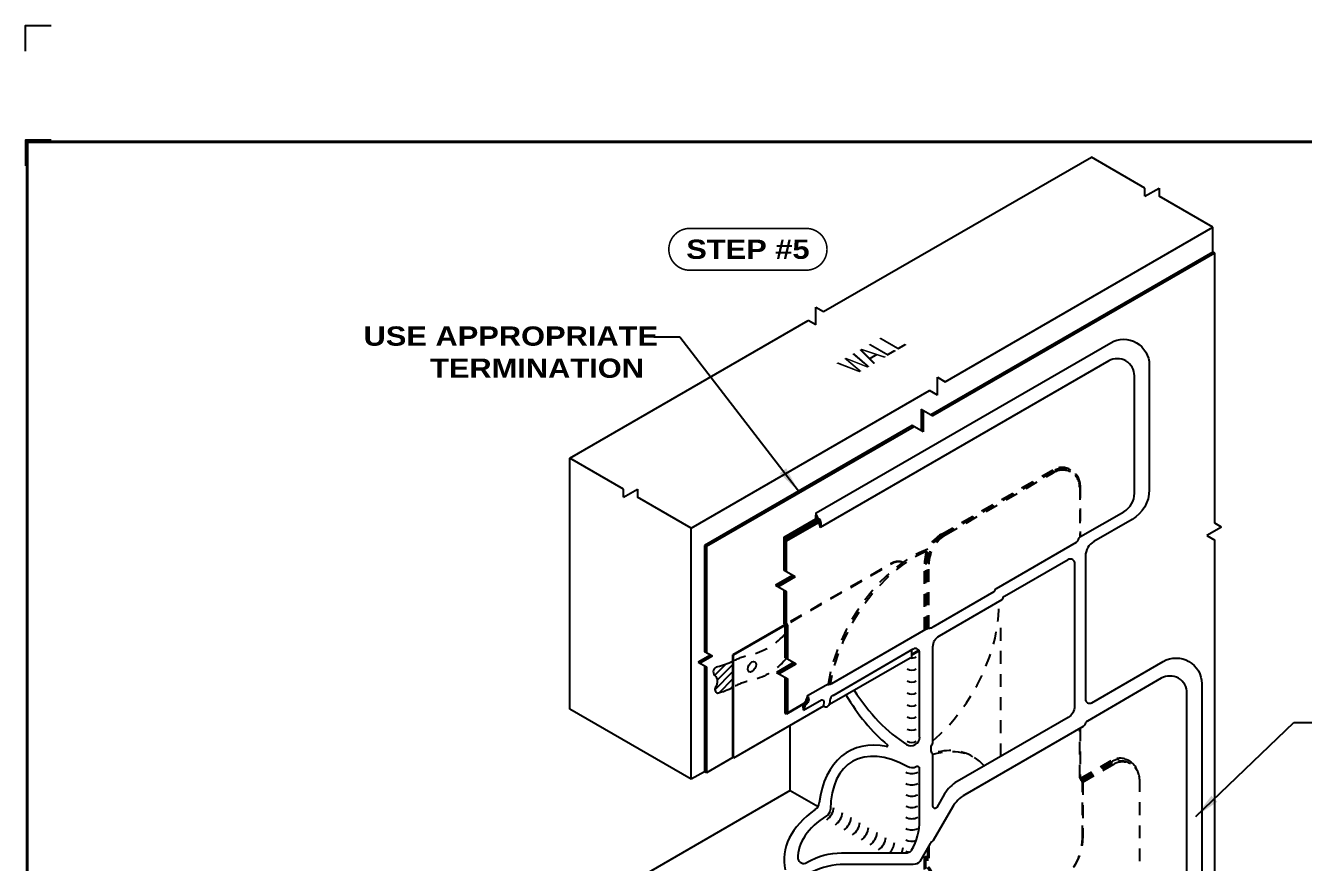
# Model space of a CAD drawing. Header units: inches. Extents: x 299.4 to 319.5, y 38.5 to 55.2.
# Drawn here: x 299.45 to 311.89, y 47.06 to 55.21 of the extents above; entities that cross this region are included whole.
import ezdxf
from ezdxf.enums import TextEntityAlignment as Align

# ---------------------------------------------------------------- set-up
doc = ezdxf.new("R2010")
doc.units = ezdxf.units.IN
doc.header["$MEASUREMENT"] = 0
doc.linetypes.add('HIDDEN2', pattern=[0.1875, 0.125, -0.0625])
doc.layers.get('0').update_dxf_attribs({"linetype": 'CONTINUOUS'})
doc.layers.get('DEFPOINTS').update_dxf_attribs({"linetype": 'CONTINUOUS'})
for name, color, linetype in [('FSBP-ACCESSORY-OTHER', 7, 'CONTINUOUS'), ('FSBP-ANNO-NOTE', 7, 'CONTINUOUS'), ('FSBP-MEMBRANE', 7, 'CONTINUOUS'), ('FSBP-SEALANTS', 1, 'CONTINUOUS'), ('FSBP-SUBSTRATE-GENERIC', 9, 'CONTINUOUS'), ('FSBP-TTLB-BORDER', 7, 'CONTINUOUS'), ('FSBP-TTLB-TEXT', 7, 'CONTINUOUS'), ('FSBP-WALL-CURB', 9, 'CONTINUOUS')]:
    doc.layers.add(name, color=color, linetype=linetype)
doc.styles.add('FSBP_ARIAL', font='arial.ttf')
doc.styles.add('FSBP_ARIAL_BOLD', font='')
doc.styles.add('FSBP_ARIAL_NAR', font='ARIALN.TTF')
doc.styles.get('FSBP_ARIAL_BOLD').set_extended_font_data('Arial Black')
doc.dimstyles.new('FSBP-LEADER', dxfattribs={"dimtxt": 0.1875, "dimasz": 0.25, "dimexe": 0.0625, "dimexo": 0.125, "dimgap": 0.125, "dimtad": 0, "dimtih": 1, "dimtoh": 1, "dimdec": 4, "dimzin": 0, "dimdsep": 46, "dimlunit": 4, "dimtxsty": 'FSBP_ARIAL_NAR', "dimcen": 0.09375, "dimclrd": 256, "dimclre": 256, "dimclrt": 256, "dimadec": 0, "dimazin": 0, "dimtfac": 1, "dimtdec": 4, "dimtofl": 0, "dimtmove": 0, "dimatfit": 3, "dimfxl": 0, "dimtolj": 1, "dimtzin": 0, "dimlwd": -1, "dimlwe": -1, "dimarcsym": 0})

# ---------------------------------------------------------------- blocks, each defined once
blk = doc.blocks.new('TTLB-EPDM_2')
at = {"layer": 'DEFPOINTS', "linetype": 'Continuous', "ltscale": 1.75}
blk.add_lwpolyline([(-0.016, 13.881), (-0.016, 14.131), (0.234, 14.131)], dxfattribs=at)
at = {"layer": 'DEFPOINTS', "color": 1}
blk.add_lwpolyline([(0.234, 13.016), (-0.016, 13.016), (-0.016, 12.766)], dxfattribs=at)
at = {"layer": 'FSBP-TTLB-BORDER', "const_width": 0.0312}
blk.add_lwpolyline([(20, 0), (20, 13), (0, 13), (0, 0)], dxfattribs=at)
at = {"layer": 'FSBP-TTLB-TEXT'}
for tag, height, style, p in [('MAXIMUM_WARRANTY', 0.188, 'FSBP_ARIAL_BOLD', (18.04, 0.224)), ('ACCPT_SYSTEMS', 0.219, 'FSBP_ARIAL', (12.494, -1.232))]:
    blk.add_attdef(tag, text='', height=height, dxfattribs=dict(at, style=style)).set_placement(p, align=Align.MIDDLE_LEFT)
for tag, height, style, p in [('DETAIL_DESCP_LINE_1', 0.219, 'FSBP_ARIAL_BOLD', (10.331, -0.283)), ('DETAIL_DESCP_LINE_2', 0.219, 'FSBP_ARIAL_BOLD', (10.331, -0.681)), ('ISSUE_REV_DATE', 0.219, 'FSBP_ARIAL', (16.841, -0.728)), ('DETAIL_NUMBER', 0.438, 'FSBP_ARIAL', (18.919, -0.893))]:
    blk.add_attdef(tag, text='', height=height, dxfattribs=dict(at, style=style)).set_placement(p, align=Align.MIDDLE_CENTER)

msp = doc.modelspace()

# ---------------------------------------------------------------- hatches: boundary and pattern name
at = {"layer": 'FSBP-ACCESSORY-OTHER'}
h = msp.add_hatch(dxfattribs=at)
h.set_pattern_fill('STEEL', color=256, scale=0.25, angle=90, style=0)
h.set_pattern_definition([(135, (130.957304, 25.6381), (-0.022097087, -0.022097087), []), (135, (130.94168, 25.6381), (-0.022097087, -0.022097087), [])])
h.paths.add_polyline_path([(306.329, 49.088), (306.336, 49.084), (306.836, 49.373, 0.060284), (306.834, 49.38)])
h = msp.add_hatch(dxfattribs=at)
h.set_pattern_fill('STEEL', color=256, scale=0.25, style=0)
h.set_pattern_definition([(45, (41.27155, -33.828366), (-0.022097087, 0.022097087), []), (45, (41.27155, -33.81274), (-0.022097087, 0.022097087), [])])
h.paths.add_polyline_path([(306.336, 49.084), (306.329, 49.088), (306.329, 48.088), (306.336, 48.084)])
at = {"layer": 'FSBP-MEMBRANE'}
h = msp.add_hatch(color=256, dxfattribs=at)
h.paths.add_polyline_path([(311.018, 52.997), (310.998, 53.008), (308.256, 51.425), (308.275, 51.414)])
h.paths.add_polyline_path([(308.18, 51.469), (308.16, 51.48), (308.16, 51.269), (308.18, 51.258)])
h.paths.add_polyline_path([(308.093, 51.308), (308.073, 51.32), (306.051, 50.152), (306.071, 50.141)])
h.paths.add_polyline_path([(306.071, 50.141), (306.051, 50.152), (306.051, 49.119), (306.071, 49.108)])
h.paths.add_polyline_path([(306.13, 49.074), (306.11, 49.085), (305.992, 49.017), (306.012, 49.006)])
h.paths.add_polyline_path([(306.071, 48.972), (306.051, 48.983), (306.051, 47.95), (306.071, 47.939)])
h = msp.add_hatch(color=256, dxfattribs=at)
h.paths.add_polyline_path([(306.862, 48.854), (306.849, 48.862), (306.849, 48.532), (306.862, 48.525)])
h.paths.add_polyline_path([(306.944, 48.997), (306.931, 49.004), (306.766, 48.909), (306.779, 48.902)])
h.paths.add_polyline_path([(306.862, 49.374, 0.124612), (306.857, 49.387, -0.124612), (306.852, 49.401), (306.852, 49.704), (306.84, 49.711), (306.84, 49.401, 0.124612), (306.844, 49.387, -0.124612), (306.849, 49.373), (306.849, 49.052), (306.862, 49.044)])
h.paths.add_polyline_path([(306.935, 49.846), (306.922, 49.854), (306.757, 49.759), (306.77, 49.751)])
h.paths.add_polyline_path([(306.852, 50.197), (306.84, 50.204), (306.84, 49.901), (306.852, 49.894)])
edge = h.paths.add_edge_path()
edge.add_spline(control_points=[(307.161, 50.375), (307.159, 50.378), (307.156, 50.382), (307.154, 50.385)], knot_values=[0.270252, 0.270252, 0.270252, 0.270252, 0.308592, 0.308592, 0.308592, 0.308592], degree=3, periodic=0)
edge.add_line((307.154, 50.385), (306.84, 50.204))
edge.add_line((306.84, 50.204), (306.852, 50.197))
edge.add_line((306.852, 50.197), (307.161, 50.375))
at = {"layer": 'FSBP-SEALANTS'}
h = msp.add_hatch(dxfattribs=at)
h.set_pattern_fill('ANSI31', color=256, scale=0.1, style=0)
h.set_pattern_definition([(15, (390.006585, -180.52762), (0.00323523806, -0.0120740728), [])])
edge = h.paths.add_edge_path()
edge.add_spline(control_points=[(307.138, 50.47), (307.141, 50.457), (307.148, 50.424), (307.198, 50.387), (307.184, 50.346), (307.177, 50.326)], knot_values=[0, 0, 0, 0, 0.040518, 0.100456, 0.157748, 0.157748, 0.157748, 0.157748], degree=3, periodic=0)
edge.add_spline(control_points=[(307.177, 50.326), (307.174, 50.342), (307.17, 50.357), (307.163, 50.371)], knot_values=[0.106602, 0.106602, 0.106602, 0.106602, 0.154013, 0.154013, 0.154013, 0.154013], degree=3, periodic=0)
edge.add_spline(control_points=[(307.163, 50.371), (307.162, 50.372), (307.16, 50.377), (307.156, 50.382), (307.153, 50.386)], knot_values=[0.089531, 0.089531, 0.089531, 0.089531, 0.091614, 0.106602, 0.106602, 0.106602, 0.106602], degree=3, periodic=0)
edge.add_spline(control_points=[(307.153, 50.386), (307.15, 50.39), (307.146, 50.395), (307.143, 50.4)], knot_values=[0.072772, 0.072772, 0.072772, 0.072772, 0.089531, 0.089531, 0.089531, 0.089531], degree=3, periodic=0)
edge.add_spline(control_points=[(307.143, 50.4), (307.141, 50.404), (307.138, 50.409), (307.136, 50.414), (307.136, 50.415)], knot_values=[0.054789, 0.054789, 0.054789, 0.054789, 0.069492, 0.072772, 0.072772, 0.072772, 0.072772], degree=3, periodic=0)
edge.add_spline(control_points=[(307.136, 50.415), (307.131, 50.432), (307.134, 50.451), (307.138, 50.47)], knot_values=[0, 0, 0, 0, 0.054789, 0.054789, 0.054789, 0.054789], degree=3, periodic=0)
h = msp.add_hatch(dxfattribs=at)
h.set_pattern_fill('ANSI31', color=256, scale=0.4, style=0)
h.set_pattern_definition([(45, (47.35888, -51.582737), (-0.035355339, 0.035355339), [])])
h.paths.add_polyline_path([(306.329, 49.026, -0.065045), (306.179, 48.97, 0.622721), (306.151, 48.891, -0.36093), (306.16, 48.773, 0.501334), (306.179, 48.716, 0.065045), (306.329, 48.773)])
h = msp.add_hatch(dxfattribs=at)
h.set_pattern_fill('ANSI31', color=256, scale=0.1, angle=60, style=0)
h.set_pattern_definition([(345, (389.885631, 279.546886), (0.00323523806, 0.0120740728), [])])
edge = h.paths.add_edge_path()
edge.add_spline(control_points=[(307.017, 48.549), (307.02, 48.562), (307.027, 48.596), (307.077, 48.632), (307.063, 48.673), (307.056, 48.693)], knot_values=[0, 0, 0, 0, 0.040518, 0.100456, 0.157748, 0.157748, 0.157748, 0.157748], degree=3, periodic=0)
edge.add_spline(control_points=[(307.056, 48.693), (307.053, 48.677), (307.049, 48.662), (307.042, 48.648)], knot_values=[0.106602, 0.106602, 0.106602, 0.106602, 0.154013, 0.154013, 0.154013, 0.154013], degree=3, periodic=0)
edge.add_spline(control_points=[(307.042, 48.648), (307.041, 48.647), (307.039, 48.642), (307.035, 48.638), (307.032, 48.633)], knot_values=[0.089531, 0.089531, 0.089531, 0.089531, 0.091614, 0.106602, 0.106602, 0.106602, 0.106602], degree=3, periodic=0)
edge.add_spline(control_points=[(307.032, 48.633), (307.029, 48.629), (307.025, 48.624), (307.022, 48.62)], knot_values=[0.072772, 0.072772, 0.072772, 0.072772, 0.089531, 0.089531, 0.089531, 0.089531], degree=3, periodic=0)
edge.add_spline(control_points=[(307.022, 48.62), (307.02, 48.616), (307.017, 48.61), (307.015, 48.605), (307.015, 48.604)], knot_values=[0.054789, 0.054789, 0.054789, 0.054789, 0.069492, 0.072772, 0.072772, 0.072772, 0.072772], degree=3, periodic=0)
edge.add_spline(control_points=[(307.015, 48.604), (307.01, 48.587), (307.013, 48.568), (307.017, 48.549)], knot_values=[0, 0, 0, 0, 0.054789, 0.054789, 0.054789, 0.054789], degree=3, periodic=0)

# ---------------------------------------------------------------- linework, layer by layer
at = {"layer": 'FSBP-ACCESSORY-OTHER'}
for p, q in [((306.329, 48.088), (306.329, 49.088)), ((306.329, 49.088), (306.336, 49.084)), ((306.336, 48.084), (306.336, 49.084)), ((308.069, 49.057), (308.069, 49.085)), ((306.336, 48.084), (306.329, 48.088)), ((306.887, 47.767), (305.154, 46.766))]:
    msp.add_line(p, q, dxfattribs=at)
at = {"layer": 'FSBP-ACCESSORY-OTHER', "linetype": 'Continuous'}
for p, q in [((307.21, 48.589), (306.336, 48.084)), ((306.887, 47.767), (306.887, 48.403)), ((306.887, 47.767), (307.157, 47.611))]:
    msp.add_line(p, q, dxfattribs=at)
at = {"layer": 'FSBP-ACCESSORY-OTHER', "linetype": 'HIDDEN2', "flags": 128}
for points in [[(307.983, 49.988, 0.228645), (307.875, 49.98), (306.855, 49.392)], [(307.982, 49.987, 0.210649), (307.881, 49.977), (306.858, 49.386)], [(308.003, 49.978, 0.00333), (308.002, 49.979, 0.00333)], [(308.935, 48.101), (308.935, 49.368, 0.159264), (308.911, 49.442)]]:
    msp.add_lwpolyline(points, format="xyb", dxfattribs=at)
at = {"layer": 'FSBP-ACCESSORY-OTHER', "flags": 128}
for points in [[(306.834, 49.38), (306.329, 49.088)], [(306.836, 49.373), (306.336, 49.084)]]:
    msp.add_lwpolyline(points, dxfattribs=at)
at = {"layer": 'FSBP-ACCESSORY-OTHER', "linetype": 'HIDDEN2', "flags": 128}
for points in [[(308.069, 49.085), (308.069, 49.136)], [(308.138, 49.133), (308.069, 49.093)], [(308.142, 49.127), (308.069, 49.085)]]:
    msp.add_lwpolyline(points, dxfattribs=at)
at = {"layer": 'FSBP-ACCESSORY-OTHER', "linetype": 'Continuous'}
msp.add_ellipse((306.514, 48.972), major_axis=(-0.0287, -0.0497), ratio=0.57735, dxfattribs=at)
at = {"layer": 'FSBP-ANNO-NOTE', "const_width": 0.0156}
msp.add_lwpolyline([(305.909, 52.831), (307.041, 52.831, 1), (307.041, 53.238), (305.909, 53.238, 1)], format="xyb", close=True, dxfattribs=at)
at = {"layer": 'FSBP-MEMBRANE', "linetype": 'Continuous'}
for p, q in [((310.998, 53.008), (308.256, 51.425)), ((311.018, 52.997), (310.998, 53.008)), ((311.018, 52.997), (308.275, 51.414)), ((311.018, 50.369), (311.018, 52.997)), ((308.16, 51.48), (308.275, 51.414)), ((308.16, 51.48), (308.16, 51.269)), ((308.18, 51.469), (308.18, 51.258)), ((308.073, 51.32), (306.051, 50.152)), ((308.093, 51.308), (306.071, 50.141)), ((308.18, 51.258), (308.073, 51.32)), ((311.084, 50.331), (310.94, 50.248)), ((311.084, 50.331), (311.018, 50.369)), ((306.051, 50.152), (306.071, 50.141)), ((306.051, 50.152), (306.051, 49.119)), ((310.94, 50.248), (311.018, 50.203)), ((311.018, 45.871), (311.018, 50.203)), ((306.071, 50.141), (306.071, 49.108)), ((306.935, 49.846), (306.827, 49.909)), ((306.909, 49.861), (306.744, 49.766)), ((306.922, 49.854), (306.757, 49.759)), ((306.935, 49.846), (306.77, 49.751)), ((306.744, 49.766), (306.852, 49.704)), ((306.11, 49.085), (305.992, 49.017)), ((306.13, 49.074), (306.012, 49.006)), ((306.13, 49.074), (306.051, 49.119)), ((306.944, 48.997), (306.836, 49.059)), ((305.992, 49.017), (306.071, 48.972)), ((306.051, 48.983), (306.051, 47.95)), ((306.071, 48.972), (306.071, 47.939)), ((306.918, 49.012), (306.753, 48.917)), ((306.753, 48.917), (306.862, 48.854)), ((306.931, 49.004), (306.766, 48.909)), ((306.944, 48.997), (306.779, 48.902))]:
    msp.add_line(p, q, dxfattribs=at)
at = {"layer": 'FSBP-MEMBRANE'}
for p, q in [((306.827, 50.232), (306.84, 50.225)), ((306.84, 50.225), (306.84, 50.204)), ((306.852, 50.197), (306.84, 50.204)), ((307.269, 48.607), (308.052, 49.059)), ((306.862, 48.525), (306.849, 48.532)), ((306.849, 48.532), (306.849, 48.511)), ((306.849, 48.511), (306.836, 48.519)), ((306.862, 48.525), (306.862, 48.525)), ((306.329, 48.088), (306.071, 47.939)), ((306.071, 47.939), (306.051, 47.95))]:
    msp.add_line(p, q, dxfattribs=at)
at = {"layer": 'FSBP-MEMBRANE', "linetype": 'HIDDEN2'}
for p, q in [((309.711, 47.887), (310.009, 48.059)), ((309.718, 47.876), (310.022, 48.052)), ((309.729, 47.862), (310.022, 48.031)), ((309.734, 47.85), (309.734, 47.305))]:
    msp.add_line(p, q, dxfattribs=at)
for points in [[(308.359, 50.263), (309.445, 50.89)], [(309.708, 48.374), (309.708, 47.895)], [(308.205, 47.007), (308.205, 47.179)], [(308.192, 47), (308.192, 47.157)]]:
    msp.add_lwpolyline(points, dxfattribs=at)
for points in [[(308.372, 50.255), (309.458, 50.882, -0.57735), (309.708, 50.738), (309.708, 50.236)], [(309.613, 50.868, 0.280048), (309.44, 50.872)], [(309.618, 50.886, 0.280048), (309.445, 50.89)], [(308.403, 50.258), (309.453, 50.864, -0.57735), (309.703, 50.72), (309.703, 50.232)], [(308.192, 49.329), (308.192, 49.974, -0.267949), (308.359, 50.263)], [(308.205, 49.336), (308.205, 49.966, -0.267949), (308.372, 50.255)], [(308.223, 49.345), (308.223, 49.977, -0.267949), (308.39, 50.265)], [(308.236, 49.348), (308.236, 49.969, -0.267949), (308.403, 50.258)], [(308.236, 47.233), (308.236, 47.025, 0.153487), (308.249, 47.003, -0.153487), (308.262, 46.98), (308.262, 46.455, 0.57735), (308.512, 46.311), (309.479, 46.869, 0.267949), (309.729, 47.302), (309.729, 47.847, 0.153487), (309.716, 47.869, -0.153487), (309.703, 47.892), (309.703, 48.371)], [(309.734, 47.85), (310.035, 48.024, -0.577373), (310.285, 47.879), (310.285, 46.79, -0.267949), (310.035, 46.357), (306.972, 44.588)], [(309.708, 47.895, 0.153487), (309.721, 47.872, -0.153487), (309.734, 47.85, 9.315495)], [(308.223, 47.21), (308.223, 47.018, 0.153487), (308.236, 46.995, -0.153487), (308.249, 46.972), (308.249, 46.463, 0.280048), (308.339, 46.315)]]:
    msp.add_lwpolyline(points, format="xyb", dxfattribs=at)
at = {"layer": 'FSBP-MEMBRANE', "flags": 128}
for points in [[(306.827, 49.909), (306.827, 50.232), (307.137, 50.412)], [(306.84, 50.225), (307.143, 50.4)], [(306.84, 49.901), (306.84, 50.204), (307.154, 50.385)], [(306.852, 49.894), (306.852, 50.197), (307.161, 50.375)]]:
    msp.add_lwpolyline(points, dxfattribs=at)
at = {"layer": 'FSBP-MEMBRANE'}
for points in [[(306.836, 49.059), (306.836, 49.373, 0.124612), (306.831, 49.387, -0.124612), (306.827, 49.4), (306.827, 49.719)], [(306.849, 49.052), (306.849, 49.373, 0.124612), (306.844, 49.387, -0.124612), (306.84, 49.401), (306.84, 49.711)], [(306.862, 49.044), (306.862, 49.374, 0.124612), (306.857, 49.387, -0.124612), (306.852, 49.401), (306.852, 49.704)]]:
    msp.add_lwpolyline(points, format="xyb", dxfattribs=at)
for points in [[(306.836, 48.519), (306.836, 48.869)], [(306.849, 48.532), (306.849, 48.862)], [(307.02, 48.616), (306.862, 48.525), (306.862, 48.854)], [(307.016, 48.608), (306.849, 48.511)]]:
    msp.add_lwpolyline(points, dxfattribs=at)
for centre, radius, start, end in [((308.069, 49.14), 0.0833, 258.1584, 301.5471), ((308.069, 49.023), 0.0833, 238.4529, 301.5471), ((308.069, 48.906), 0.0833, 238.4529, 301.5471), ((308.069, 48.789), 0.0833, 238.4529, 301.5471), ((308.069, 48.672), 0.0833, 238.4529, 301.5471), ((308.069, 48.555), 0.0833, 238.4529, 301.5471), ((308.069, 48.437), 0.0833, 238.4529, 301.5471), ((308.069, 48.32), 0.0833, 238.4529, 301.5471), ((308.069, 48.057), 0.125, 242.4795, 297.5205), ((308.069, 47.947), 0.125, 242.4795, 297.5205), ((308.069, 47.838), 0.125, 242.4795, 297.5205), ((307.145, 47.619), 0.167, 305.4715, 354.5285), ((307.229, 47.57), 0.167, 305.4715, 354.5285), ((308.069, 47.728), 0.125, 242.4795, 297.5205), ((307.313, 47.521), 0.167, 305.4715, 354.5285), ((307.397, 47.473), 0.167, 305.4715, 354.5285), ((307.482, 47.424), 0.167, 305.4715, 354.5285), ((308.069, 47.618), 0.125, 242.4795, 297.5205), ((307.566, 47.375), 0.167, 305.4715, 354.5285), ((307.65, 47.327), 0.167, 305.4715, 354.5285), ((308.069, 47.509), 0.125, 242.4795, 297.5205), ((308.069, 47.399), 0.125, 242.4795, 290.0855), ((307.734, 47.278), 0.167, 315.0451, 354.5285), ((307.819, 47.229), 0.167, 335.5048, 354.5285), ((308.069, 47.29), 0.125, 242.4795, 257.8941)]:
    msp.add_arc(centre, radius, start, end, dxfattribs=at)
at = {"layer": 'FSBP-MEMBRANE', "linetype": 'HIDDEN2'}
for centre, radius, start, end in [((310.093, 47.915), 0.167, 57.4208, 120), ((310.106, 47.908), 0.167, 19.2111, 120.0541), ((310.106, 47.887), 0.167, 57.4492, 120.0307), ((309.234, 47.305), 0.5, 300, 0)]:
    msp.add_arc(centre, radius, start, end, dxfattribs=at)
for centre, start_param, end_param in [((308.069, 49.085), 3.739092, 5.302393), ((308.086, 49.075), 3.770698, 5.291063), ((308.086, 49.075), 1.01495, 2.412137), ((308.069, 47.085), 9.41002, 9.96574), ((308.086, 47.075), 9.232973, 9.980719)]:
    msp.add_ellipse(centre, major_axis=(-0.587, -1.016), ratio=0.57735, start_param=start_param, end_param=end_param, dxfattribs=at)
at = {"layer": 'FSBP-SEALANTS'}
for p, q in [((307.303, 48.694), (308.083, 49.145)), ((308.146, 48.287), (308.146, 49.108))]:
    msp.add_line(p, q, dxfattribs=at)
for points in [[(307.138, 50.47), (310.005, 52.125, -0.57735), (310.38, 51.909), (310.38, 50.695, -0.267949), (310.213, 50.406), (309.842, 50.192, 0.267949), (309.759, 50.048), (309.759, 48.659, 0.57735), (309.821, 48.622), (310.516, 49.024, -0.57735), (310.891, 48.807), (310.891, 46.37, -0.267949), (310.599, 45.865), (307.101, 43.845)], [(307.056, 48.693), (307.232, 48.794, -0.106996), (307.261, 48.801, 0.115113), (307.29, 48.808), (308.206, 49.337, -0.119497), (308.242, 49.349, 0.11201), (308.277, 49.36), (308.871, 49.703, 0.262332), (308.882, 49.719, -0.262332), (308.892, 49.735), (309.671, 50.185, 0.219395), (309.692, 50.212, -0.219395), (309.712, 50.239), (310.131, 50.481, 0.267949), (310.236, 50.661), (310.236, 51.803, 0.57735), (309.986, 51.948), (307.177, 50.326)], [(308.338, 49.274), (308.949, 49.627, 0.262332), (308.96, 49.643, -0.262332), (308.97, 49.659), (309.591, 50.017, -0.57735), (309.653, 49.981), (309.653, 48.588, -0.267949), (309.591, 48.479), (308.511, 47.856)], [(308.511, 47.856, 0.131652), (308.389, 47.734), (308.314, 47.604, -0.767327), (308.275, 47.614), (308.275, 48.117, 0.145855), (308.266, 48.135, -0.145855), (308.258, 48.154), (308.258, 48.195, -0.145855), (308.266, 48.214, 0.145855), (308.275, 48.232), (308.275, 49.165, -0.267949), (308.338, 49.274)], [(307.14, 43.989), (310.497, 45.927, 0.267949), (310.747, 46.36), (310.747, 48.715, 0.57735), (310.497, 48.86), (309.778, 48.444, 0.219395), (309.757, 48.418, -0.219395), (309.736, 48.391), (308.587, 47.727, 0.131652), (308.465, 47.605), (308.277, 47.28, 0.0309), (308.248, 47.253), (308.147, 47.078, -0.243803), (308.084, 47.049), (307.416, 47.049, 0.109993), (307.093, 46.972), (306.973, 46.903, 0.129461), (306.957, 46.883, -0.129461), (306.941, 46.864), (306.676, 46.711)], [(307.017, 48.549), (307.19, 48.649, -0.597401), (307.213, 48.634), (307.21, 48.589)], [(308.069, 47.188), (308.068, 47.187, 0.131652), (308.146, 47.478), (308.146, 47.981, 0.553015), (308.116, 48), (308.113, 47.998, -0.289419), (308.026, 48.003)], [(307.048, 47.068), (307.053, 47.071, -0.131652), (307.387, 47.16), (308.006, 47.16, 0.243803), (308.069, 47.188)]]:
    msp.add_lwpolyline(points, format="xyb", dxfattribs=at)
at = {"layer": 'FSBP-SEALANTS', "linetype": 'HIDDEN2', "flags": 128}
for points in [[(306.336, 49.03, -0.068989), (306.496, 49.089, 0.156408), (306.824, 49.278, -0.006654), (306.836, 49.29, -0.006654)], [(306.85, 49.051, 0.014706), (306.824, 49.025, -0.156408), (306.496, 48.835, 0.068989), (306.336, 48.777)]]:
    msp.add_lwpolyline(points, format="xyb", dxfattribs=at)
at = {"layer": 'FSBP-SEALANTS', "flags": 128}
msp.add_lwpolyline([(306.329, 49.026, -0.065045), (306.179, 48.97, 0.622721), (306.151, 48.891, -0.36093), (306.16, 48.773, 0.501334), (306.179, 48.716, 0.065045), (306.329, 48.773)], format="xyb", dxfattribs=at)
at = {"layer": 'FSBP-SEALANTS'}
for centre, radius, start, end in [((308.104, 49.108), 0.0417, 0, 120), ((307.334, 48.64), 0.0625, 120, 177.9334), ((307.233, 48.62), 0.0381, 233.1607, 355.5211), ((308.063, 48.287), 0.0833, 238.0607, 360), ((307.825, 48.204), 0.0104, 257.7868, 50.1785), ((307.085, 47.653), 0.0833, 303.3827, 356.6173), ((307.195, 47.589), 0.0833, 303.3827, 356.6173), ((307.017, 47.114), 0.0558, 190.8821, 303.6629)]:
    msp.add_arc(centre, radius, start, end, dxfattribs=at)
for centre, major_axis, ratio, start_param, end_param in [((308.012, 49.044), (0.587, -1.016), 0.57735, 4.71847, 5.279238), ((308.052, 49.155), (0.587, -1.016), 0.57735, 4.783387, 5.45793), ((308.101, 49.08), (0.587, 1.016), 0.57735, 2.313666, 2.33985), ((307.997, 47.107), (-0.518, 1.054), 0.623558, -0.459065, 0.759787), ((308.107, 47.043), (-0.626, 1.001), 0.541689, -0.758932, 0.706636), ((308.014, 47.137), (1.187, 0.062), 0.598584, 2.378015, 3.253683), ((308.124, 47.073), (-1.162, 0.056), 0.55139, -0.681468, 0.038771)]:
    msp.add_ellipse(centre, major_axis=major_axis, ratio=ratio, start_param=start_param, end_param=end_param, dxfattribs=at)
for points in [[(307.138, 50.47), (307.137, 50.412), (307.162, 50.373), (307.177, 50.326)], [(307.177, 50.326), (307.186, 50.383), (307.151, 50.432), (307.138, 50.47)], [(307.017, 48.549), (307.016, 48.607), (307.041, 48.646), (307.056, 48.693)], [(307.056, 48.693), (307.065, 48.636), (307.03, 48.588), (307.017, 48.549)]]:
    msp.add_spline(points, degree=3, dxfattribs=at)
at = {"layer": 'FSBP-SUBSTRATE-GENERIC'}
for p, q in [((305.924, 47.877), (304.742, 48.559)), ((306.051, 47.95), (305.924, 47.877))]:
    msp.add_line(p, q, dxfattribs=at)
at = {"layer": 'FSBP-WALL-CURB', "linetype": 'Continuous'}
for p, q in [((307.212, 52.428), (309.817, 53.932)), ((310.338, 53.631), (309.817, 53.932)), ((310.338, 53.551), (310.477, 53.631)), ((310.338, 53.551), (310.338, 53.631)), ((310.477, 53.631), (310.477, 53.551)), ((310.998, 53.25), (310.477, 53.551)), ((308.393, 51.746), (310.998, 53.25)), ((310.998, 53.008), (310.998, 53.25)), ((307.137, 52.298), (307.137, 52.471)), ((307.137, 52.471), (307.212, 52.428)), ((304.742, 51.002), (307.062, 52.341)), ((307.137, 52.298), (307.062, 52.341)), ((308.318, 51.616), (308.318, 51.789)), ((308.318, 51.789), (308.393, 51.746)), ((305.924, 50.32), (308.243, 51.659)), ((308.318, 51.616), (308.243, 51.659)), ((305.264, 50.701), (304.742, 51.002)), ((304.742, 48.559), (304.742, 51.002)), ((305.264, 50.621), (305.402, 50.701)), ((305.264, 50.621), (305.264, 50.701)), ((305.402, 50.701), (305.402, 50.621)), ((305.924, 50.32), (305.402, 50.621)), ((305.924, 47.877), (305.924, 50.32))]:
    msp.add_line(p, q, dxfattribs=at)

# ---------------------------------------------------------------- block references
msp.add_blockref('TTLB-EPDM_2', (299.463, 41.081))

# ---------------------------------------------------------------- texts
at = {"layer": 'FSBP-ANNO-NOTE', "style": 'FSBP_ARIAL_BOLD'}
msp.add_text('STEP #5', height=0.1875, dxfattribs=at).set_placement((306.475, 53.035), align=Align.MIDDLE_CENTER)
at = {"layer": 'FSBP-ANNO-NOTE', "linetype": 'Continuous', "style": 'FSBP_ARIAL_NAR', "oblique": 330}
msp.add_text('WALL', height=0.1875, rotation=30, dxfattribs=at).set_placement((307.727, 52.043), align=Align.MIDDLE)
at = {"layer": 'FSBP-ANNO-NOTE', "insert": (302.572, 52.284), "char_height": 0.1875, "attachment_point": 1, "style": 'FSBP_ARIAL_BOLD'}
msp.add_mtext_dynamic_manual_height_columns('{\\W1.96186; }USE APPROPRIATE \\P{\\W9.72467; }TERMINATION', width=2.90484, gutter_width=5, heights=[0.597], dxfattribs=at)

# ---------------------------------------------------------------- leaders
at = {"layer": 'FSBP-ANNO-NOTE'}
for points in [[(306.968, 50.681), (305.811, 52.178), (305.561, 52.178)], [(310.832, 47.515), (311.788, 48.429), (312.038, 48.429)]]:
    msp.add_leader(points, dimstyle='FSBP-LEADER', dxfattribs=at)

doc.saveas('drawing.dxf')
